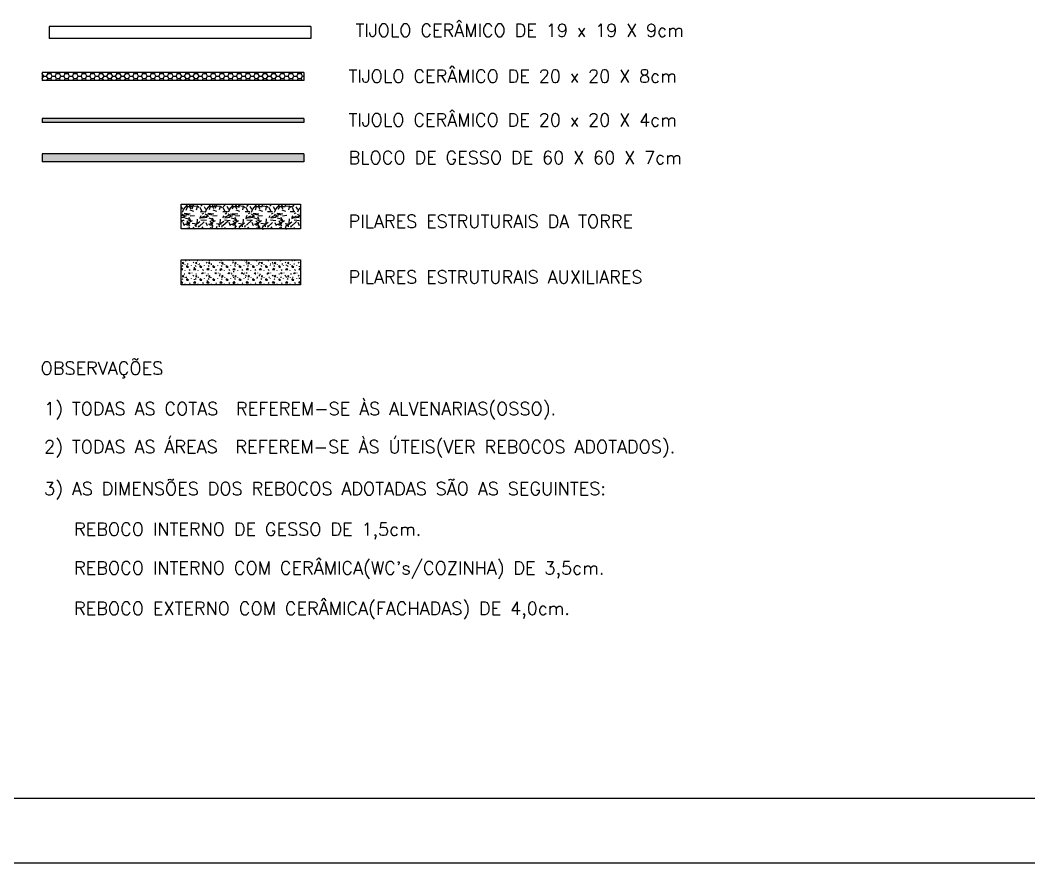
# Model space of a CAD drawing. Header units: millimetres. Extents: x -184.9 to -112.9, y 0.4 to 45.1.
# Drawn here: x -139.86 to -128.16, y 0.41 to 10.18 of the extents above; entities that cross this region are included whole.
import ezdxf

# ---------------------------------------------------------------- set-up
doc = ezdxf.new("R2010")
doc.units = ezdxf.units.MM
for name, color, linetype in [('CERCADURA', 5, 'Continuous'), ('HACHURA 1', 8, 'Continuous'), ('HACHURA PILAR VIGA', 8, 'Continuous'), ('PAREDE', 7, 'Continuous'), ('PILAR', 21, 'Continuous'), ('SOMBRA', 9, 'Continuous'), ('TEXTO 2', 2, 'Continuous')]:
    doc.layers.add(name, color=color, linetype=linetype)
doc.styles.add('ROMANS', font='romans.shx')

msp = doc.modelspace()

# ---------------------------------------------------------------- hatches: boundary and pattern name
at = {"layer": 'HACHURA 1'}
h = msp.add_hatch(dxfattribs=at)
h.set_pattern_fill('HONEY', color=256, scale=0.0105, style=0)
h.set_pattern_definition([(0, (-2420.767174, 156.54202), (0.05000625, 0.028871115), [0.0333375, -0.066675]), (120, (-2420.767174, 156.54202), (-0.05000624403, 0.02887112535), [0.0333375, -0.066675]), (60, (-2420.767174, 156.54202), (5.97e-09, 0.05774224035), [-0.066675, 0.0333375])])
h.paths.add_polyline_path([(-136.568, 9.572), (-139.6, 9.572), (-139.6, 9.48), (-136.568, 9.48)])
h = msp.add_hatch(dxfattribs=at)
h.set_pattern_fill('DOTS', color=256, scale=0.005769, style=0)
h.set_pattern_definition([(0, (-139.600279, 8.993093), (0.004579327, 0.009158654), [0, -0.009158654])])
h.paths.add_polyline_path([(-136.568, 8.993), (-136.568, 9.039), (-139.6, 9.039), (-139.6, 8.993)])
h = msp.add_hatch(dxfattribs=at)
h.set_pattern_fill('GRAVEL', color=256, scale=0.0105, style=0)
h.set_pattern_definition([(228.0128, (-2420.57515, 156.183741), (-2.13360181292, -2.4003029494), [0.035880705, -3.5522025]), (184.9697, (-2420.599153, 156.157071), (3.20040517715, 0.266698117916), [0.061572525, -6.09567]), (132.5104, (-2420.660494, 156.151737), (2.66699805942, -2.93370286571), [0.04341561, -4.2981435]), (267.2737, (-2420.764507, 156.085062), (0.26669884194, 5.3339982836), [0.056070525, -5.550972]), (292.8337, (-2420.767174, 156.029055), (-1.33350378583, 3.200401819655), [0.05498157, -5.443179]), (357.2737, (-2420.745838, 155.978382), (-5.3339982836, 0.26669884194), [0.056070525, -5.550972]), (37.6942, (-2420.689831, 155.975715), (-3.46710219043, -2.666997622483), [0.07415037, -7.3408755]), (72.2553, (-2420.631157, 156.021054), (1.866903734374, 5.867401701634), [0.0700056, -6.9305565]), (121.4296, (-2420.609821, 156.087729), (-2.1336005497, 3.4670959218), [0.056260365, -5.5697775]), (175.2364, (-2420.639158, 156.135735), (2.93369769557, -0.26669749709), [0.064229865, -3.1472595]), (222.3974, (-2420.703166, 156.141069), (-3.20040009631, -2.933696183317), [0.08306319, -8.223264]), (138.8141, (-2420.500474, 156.082395), (-1.8668988108, 1.6001975385), [0.028350525, -2.806713]), (171.4692, (-2420.52181, 156.101064), (3.46709470754, -0.533401344005), [0.05393661, -5.339733]), (225, (-2420.57515, 156.10907), (-6e-17, -0.266699818), [0.037716945, -0.33945345]), (203.1986, (-2420.59382, 156.14107), (1.3335044967, 0.5334023388), [0.020311305, -2.010813]), (291.8014, (-2420.61249, 156.13307), (-0.2667001871, 0.8001005154), [0.02872443, -1.407504]), (30.9638, (-2420.60182, 156.1064), (0.8000991553, 0.5334004157), [0.0466536, -1.5084615]), (161.5651, (-2420.561815, 156.1304), (0.5334002434, -0.2666996034), [0.033735135, -0.8096445]), (16.3895, (-2420.767174, 156.133068), (2.66700147147, 0.80009833575), [0.04725924, -4.678674]), (70.3462, (-2420.721835, 156.146403), (-1.06679702731, -2.9336958513), [0.039647895, -3.925131]), (293.1986, (-2420.561815, 156.18374), (-0.5334023388, 1.3335044967), [0.0406224, -1.990506]), (343.6105, (-2420.545813, 156.146403), (-2.66700147147, 0.80009833575), [0.04725924, -4.678674]), (339.444, (-2420.767174, 155.967714), (-1.33350165525, 0.5333993528), [0.045573675, -2.2331085]), (294.7751, (-2420.724502, 155.951712), (-1.33349689238, 2.93369863775), [0.03818556, -3.780378]), (66.8014, (-2420.559148, 155.91704), (0.5334023388, 1.3335044967), [0.0406224, -1.990506]), (17.354, (-2420.543146, 155.95438), (-3.4671001871, -1.06679839094), [0.044707215, -4.426002]), (69.444, (-2420.68983, 155.91704), (-0.5333993528, -1.33350165525), [0.02278689, -2.255904]), (101.3099, (-2420.57515, 155.91704), (-0.2666986836, 1.0667965834), [0.013599075, -1.34631]), (165.9638, (-2420.57782, 155.930376), (0.8001005622, -0.2666995384), [0.05498157, -1.04465025]), (186.009, (-2420.631157, 155.943711), (2.666996067165, 0.2666993772), [0.050953035, -5.044347]), (303.6901, (-2420.60182, 156.082395), (-0.2667000915, 0.5333994854), [0.03846402, -0.9231369]), (353.1572, (-2420.580484, 156.050391), (4.53390187495, -0.533402388924), [0.067153485, -6.64818]), (60.9454, (-2420.51381, 156.04239), (-1.0667975184, -1.86689554914), [0.02745834, -2.718387]), (90, (-2420.50047, 156.0664), (-0.2667, 0.2667), [0.016002, -0.250698]), (120.2564, (-2420.63649, 155.951712), (1.06679773902, -1.86689905841), [0.037051035, -3.6680595]), (48.0128, (-2420.65516, 155.983716), (2.13360181292, 2.4003029494), [0.071761515, -3.516324]), (0, (-2420.60715, 156.03706), (0.2667, 0.2667), [0.069342, -0.197358]), (325.3048, (-2420.537812, 156.037056), (-2.66699537905, 1.8669001775), [0.04216905, -4.1747265]), (254.0546, (-2420.50314, 156.013053), (-0.26670068037, -1.06680254134), [0.038832045, -1.9027785]), (207.646, (-2420.513809, 155.975715), (-5.06729822015, -2.667001677346), [0.063225225, -6.2593125]), (175.4261, (-2420.569816, 155.946378), (-3.4671007985, 0.26669870968), [0.066888045, -6.621909]), (175.4261, (-2420.569816, 155.946378), (-3.4671007985, 0.26669870968), [0.066888045, -6.621909])])
h.paths.add_polyline_path([(-137.991, 7.758), (-137.991, 8.046), (-136.607, 8.046), (-136.607, 7.758)])
at = {"layer": 'HACHURA PILAR VIGA'}
h = msp.add_hatch(dxfattribs=at)
h.set_pattern_fill('CONCRE', color=256, scale=0.006)
h.set_pattern_definition([(0, (0, 0), (0.1524, 0.1524), [0.01905, -0.13335]), (90, (0, 0), (-0.1524, 0.1524), [0.01905, -0.13335]), (135, (0.01905, 0), (-0.1524, 1e-17), [0.02694077, -0.18858538]), (0, (0.01905, 0.08572), (0.1524, 0.1524), [0.01905, -0.13335]), (45, (0.02857, 0.0762), (1e-17, 0.1524), [0.01347038, -0.20205576]), (135, (0.02857, 0.0762), (-0.1524, 1e-17), [0.01347038, -0.20205576]), (0, (0.0762, 0.12383), (0.1524, 0.1524), [0.02694077, -0.12545923]), (45, (0.0762, 0.12383), (1e-17, 0.1524), [0.01905, -0.19647615]), (135, (0.10314, 0.12383), (-0.1524, 1e-17), [0.01905, -0.19647615]), (90, (0.10477, 0.0381), (-0.1524, 0.1524), [0.01905, -0.13335]), (45, (0.10477, 0.0381), (1e-17, 0.1524), [0.01347038, -0.20205576]), (135, (0.1143, 0.04763), (-0.1524, 1e-17), [0.01347038, -0.20205576]), (0, (0.01905, 0.0381), (0.1524, 0.1524), [0.009525, -0.127635]), (0, (0.13335, 0.0762), (0.1524, 0.1524), [0.009525, -0.127635]), (90, (0.08572, 0.09525), (-0.1524, 0.1524), [0.009525, -0.127635]), (135, (0.10477, 0.00953), (-0.1524, 1e-17), [0.01347038, -0.20205576]), (135, (0.0381, 0.1143), (-0.1524, 1e-17), [0.01347038, -0.20205576]), (45, (0.07144, 0.05001), (1e-17, 0.1524), [0.01347038, -0.20205576]), (90, (0.05239, 0.01905), (-0.1524, 0.1524), [0.00238125, -0.15001875]), (90, (0.05953, 0.08334), (-0.1524, 0.1524), [0.00238125, -0.15001875]), (90, (0.13097, 0.10954), (-0.1524, 0.1524), [0.00238125, -0.15001875]), (90, (0.13335, 0.02857), (-0.1524, 0.1524), [0.00238125, -0.15001875])])
h.paths.add_polyline_path([(-137.991, 7.112), (-137.991, 7.4), (-136.607, 7.4), (-136.607, 7.112)])
at = {"layer": 'SOMBRA'}
msp.add_hatch(color=256, dxfattribs=at).paths.add_polyline_path([(-136.568, 8.628), (-139.6, 8.628), (-139.6, 8.536), (-136.568, 8.536)])

# ---------------------------------------------------------------- linework, layer by layer
at = {"layer": 'CERCADURA', "color": 5}
msp.add_line((-183.037, 1.163), (-113.662, 1.163), dxfattribs=at)
at = {"layer": 'CERCADURA', "color": 11}
msp.add_line((-184.912, 0.413), (-112.912, 0.413), dxfattribs=at)
at = {"layer": 'HACHURA 1'}
for p, q in [((-139.519, 10.103), (-139.519, 9.964)), ((-136.487, 10.103), (-136.487, 9.964)), ((-139.6, 9.572), (-139.6, 9.48)), ((-136.568, 9.572), (-136.568, 9.48)), ((-139.6, 9.039), (-139.6, 8.993)), ((-136.568, 9.039), (-136.568, 8.993)), ((-139.6, 8.628), (-139.6, 8.536)), ((-136.568, 8.628), (-136.568, 8.536))]:
    msp.add_line(p, q, dxfattribs=at)
at = {"layer": 'PAREDE'}
for p, q in [((-136.487, 10.103), (-139.519, 10.103)), ((-136.487, 9.964), (-139.519, 9.964)), ((-136.568, 9.572), (-139.6, 9.572)), ((-136.568, 9.48), (-139.6, 9.48)), ((-136.568, 9.039), (-139.6, 9.039)), ((-136.568, 8.993), (-139.6, 8.993)), ((-136.568, 8.628), (-139.6, 8.628)), ((-136.568, 8.536), (-139.6, 8.536))]:
    msp.add_line(p, q, dxfattribs=at)
at = {"layer": 'PILAR', "ltscale": 2}
for points in [[(-136.607, 8.046), (-136.607, 7.758), (-137.991, 7.758), (-137.991, 8.046)], [(-136.607, 7.4), (-136.607, 7.112), (-137.991, 7.112), (-137.991, 7.4)]]:
    msp.add_lwpolyline(points, close=True, dxfattribs=at)

# ---------------------------------------------------------------- texts
at = {"layer": 'TEXTO 2', "style": 'ROMANS'}
for s, p in [('TIJOLO CERÂMICO DE 19 x 19 X 9cm', (-135.969, 9.985)), ('TIJOLO CERÂMICO DE 20 x 20 X 8cm', (-136.05, 9.454)), ('TIJOLO CERÂMICO DE 20 x 20 X 4cm', (-136.05, 8.947)), ('BLOCO DE GESSO DE 60 X 60 X 7cm', (-136.05, 8.51)), ('PILARES ESTRUTURAIS DA TORRE', (-136.05, 7.772)), ('PILARES ESTRUTURAIS AUXILIARES', (-136.05, 7.126)), ('OBSERVAÇÕES ', (-139.618, 6.07)), ('1) TODAS AS COTAS  REFEREM-SE ÀS ALVENARIAS(OSSO).', (-139.578, 5.601)), ('2) TODAS AS ÁREAS  REFEREM-SE ÀS ÚTEIS(VER REBOCOS ADOTADOS).', (-139.578, 5.159)), ('3) AS DIMENSÕES DOS REBOCOS ADOTADAS SÃO AS SEGUINTES:', (-139.578, 4.674)), ('REBOCO INTERNO DE GESSO DE 1,5cm.', (-139.23, 4.204)), ("REBOCO INTERNO COM CERÂMICA(WC's/COZINHA) DE 3,5cm.", (-139.23, 3.755)), ('REBOCO EXTERNO COM CERÂMICA(FACHADAS) DE 4,0cm.', (-139.23, 3.286))]:
    msp.add_text(s, height=0.15, dxfattribs=at).set_placement(p)

doc.saveas('drawing.dxf')
